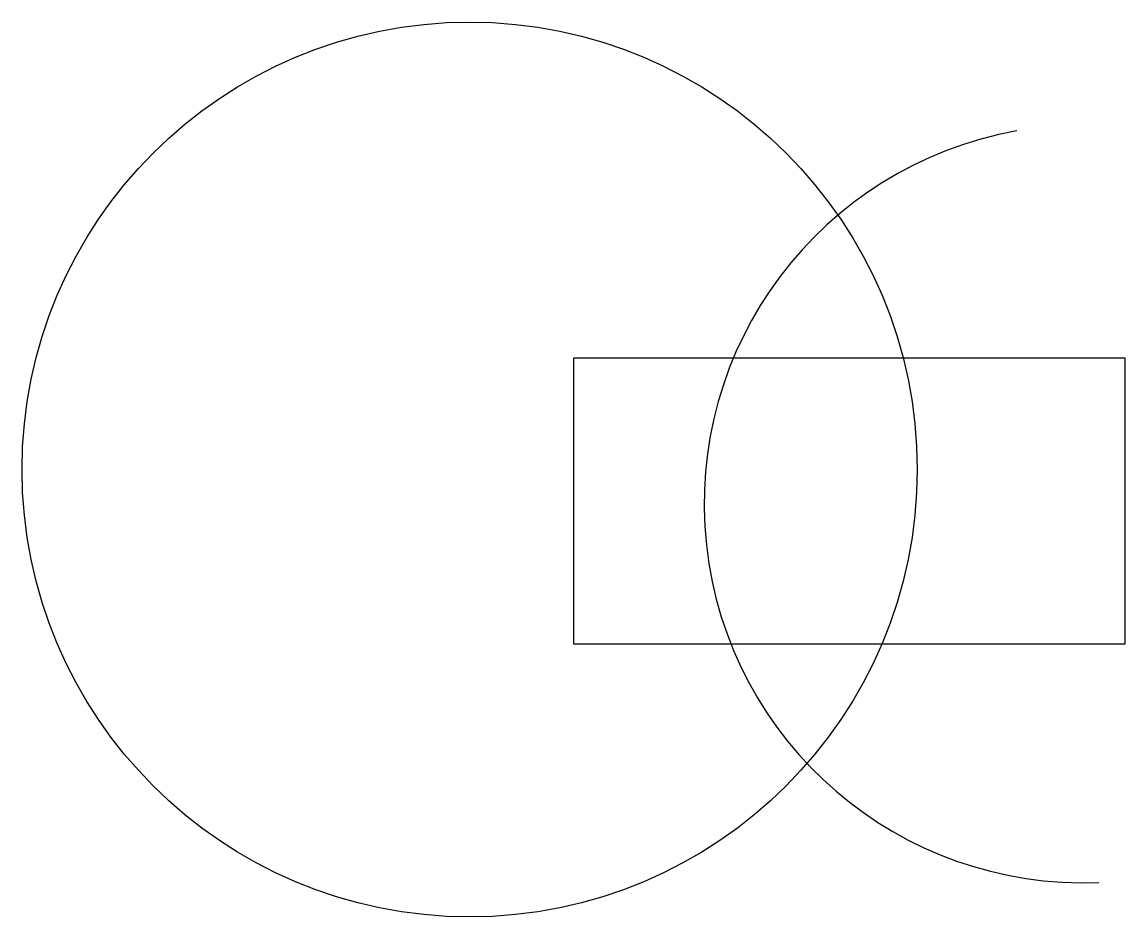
# Model space of a CAD drawing. Extents: x 101 to 1787, y 690 to 2058.
import ezdxf

# ---------------------------------------------------------------- set-up
doc = ezdxf.new("R2010")
doc.units = 0
doc.header["$MEASUREMENT"] = 0
doc.layers.add('$CHECKTXT', color=1, linetype='CONTINUOUS')

msp = doc.modelspace()

# ---------------------------------------------------------------- linework, layer by layer
at = {"layer": '$CHECKTXT'}
msp.add_lwpolyline([(944.3, 1544.7), (1786.9, 1544.7), (1786.9, 1106.7), (944.3, 1106.7)], close=True, dxfattribs=at)
msp.add_circle((784.9, 1374.1), 684.3, dxfattribs=at)
msp.add_arc((1722.8, 1321.4), 579.3, 100.0439, 272.3966, dxfattribs=at)

doc.saveas('drawing.dxf')
